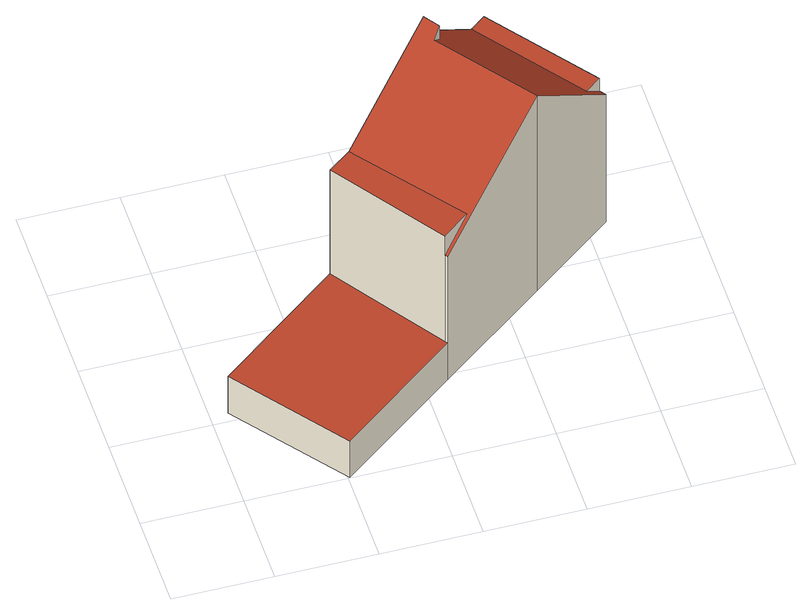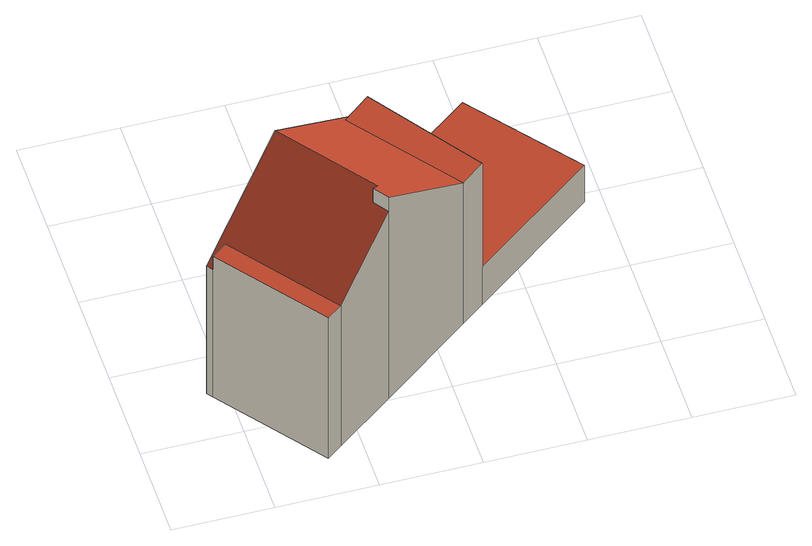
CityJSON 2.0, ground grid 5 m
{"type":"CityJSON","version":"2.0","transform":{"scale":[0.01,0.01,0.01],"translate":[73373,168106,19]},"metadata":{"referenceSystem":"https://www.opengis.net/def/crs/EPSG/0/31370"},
"CityObjects":{
"building1":{"type":"Building","attributes":{"BGNINV":1,"LBLBGNINV":"GRB aanmaak","LBLTYPE":"hoofdgebouw","LENGTE":53.92,"OIDN":1757694,"OPPERVL":139.06,"TYPE":1,"UIDN":1825058,"VERSIE":1,"rf_extrusion_mode":"standard","rf_force_lod11":false,"rf_h_ground":19.96,"rf_h_pc_98p":0,"rf_h_roof_50p":29.45,"rf_h_roof_70p":30.85,"rf_h_roof_max":33.02,"rf_h_roof_min":22.36,"rf_h_roof_ridge":33.44,"rf_is_glass_roof":false,"rf_nodata_frac_wolk":0.00437,"rf_nodata_r_wolk":0,"rf_pc_select":"PREFERRED_AND_LATEST","rf_pc_source":"wolk","rf_pc_year":0,"rf_pointcloud_unusable":false,"rf_pt_density_wolk":28.15,"rf_ridgelines":2,"rf_rmse_lod22":0.89,"rf_roof_planes":7,"rf_roof_type":"slanted","rf_success":true,"rf_t_run":23,"rf_val3dity_lod22":"[]","rf_volume_lod22":1052.64},"children":["building1-1"]},
"building1-1":{"type":"BuildingPart","parents":["building1"],"geometry":[{"type":"Solid","lod":"2.2","boundaries":[[[[0,1,2,3,4,5,6,7,8,9,10]],[[11,12,3,2,13]],[[14,4,3,12]],[[15,8,7,16]],[[17,9,8,15]],[[18,10,9,17,19]],[[13,2,1,20]],[[12,11,21]],[[22,23,24]],[[23,22,25,26]],[[27,5,4,14]],[[28,29,6,5,27]],[[19,17,30,31,32]],[[26,25,0,10,18]],[[20,1,0,25]],[[32,31,33]],[[31,30,29,28]],[[16,7,6,29]],[[21,20,25,22,24,27,14,12]],[[20,21,11,13]],[[32,33,18,19]],[[31,28,27,24,23,26,18,33]],[[16,29,30,17,15]]]],"semantics":{"surfaces":[{"type":"GroundSurface"},{"type":"WallSurface","on_footprint_edge":true},{"type":"WallSurface","on_footprint_edge":false},{"type":"RoofSurface","rf_azimuth":53.07,"rf_h_roof_50p":30.95,"rf_h_roof_70p":31.7,"rf_h_roof_max":33.54,"rf_h_roof_min":28.46,"rf_slope":39.97},{"type":"RoofSurface","rf_azimuth":224.89,"rf_h_roof_50p":29.37,"rf_h_roof_70p":29.38,"rf_h_roof_max":29.39,"rf_h_roof_min":29.36,"rf_slope":1.07},{"type":"RoofSurface","rf_azimuth":44.49,"rf_h_roof_50p":29.41,"rf_h_roof_70p":29.42,"rf_h_roof_max":29.6,"rf_h_roof_min":29.39,"rf_slope":1.05},{"type":"RoofSurface","rf_azimuth":232.86,"rf_h_roof_50p":31.3,"rf_h_roof_70p":32.1,"rf_h_roof_max":33.54,"rf_h_roof_min":29.22,"rf_slope":34.68},{"type":"RoofSurface","rf_azimuth":169.49,"rf_h_roof_50p":22.42,"rf_h_roof_70p":22.43,"rf_h_roof_max":29.43,"rf_h_roof_min":22.36,"rf_slope":0.656}],"values":[[0,1,1,1,1,1,1,2,2,2,1,1,2,1,1,2,2,1,3,4,5,6,7]]}}]}
},
"vertices":[
[1301,1485,96],[1598,1712,96],[1676,1771,96],[2074,1246,96],[2097,1217,96],[1672,892,96],[1118,469,96],[509,4,96],[85,553,96],[719,1039,96],[837,1129,96],[2074,1246,1037],[2074,1246,952],[1676,1771,1039],[2097,1217,952],[85,553,343],[509,4,336],[719,1039,347],[837,1129,1039],[719,1039,1041],[1598,1712,1037],[1997,1185,1035],[1356,1408,1352],[1356,1408,1442],[1318,1361,1401],[1301,1485,1350],[1301,1485,1444],[1672,892,1400],[1118,469,918],[1118,469,340],[1107,484,340],[1107,484,918],[1107,484,1044],[1246,593,1040]
]}
